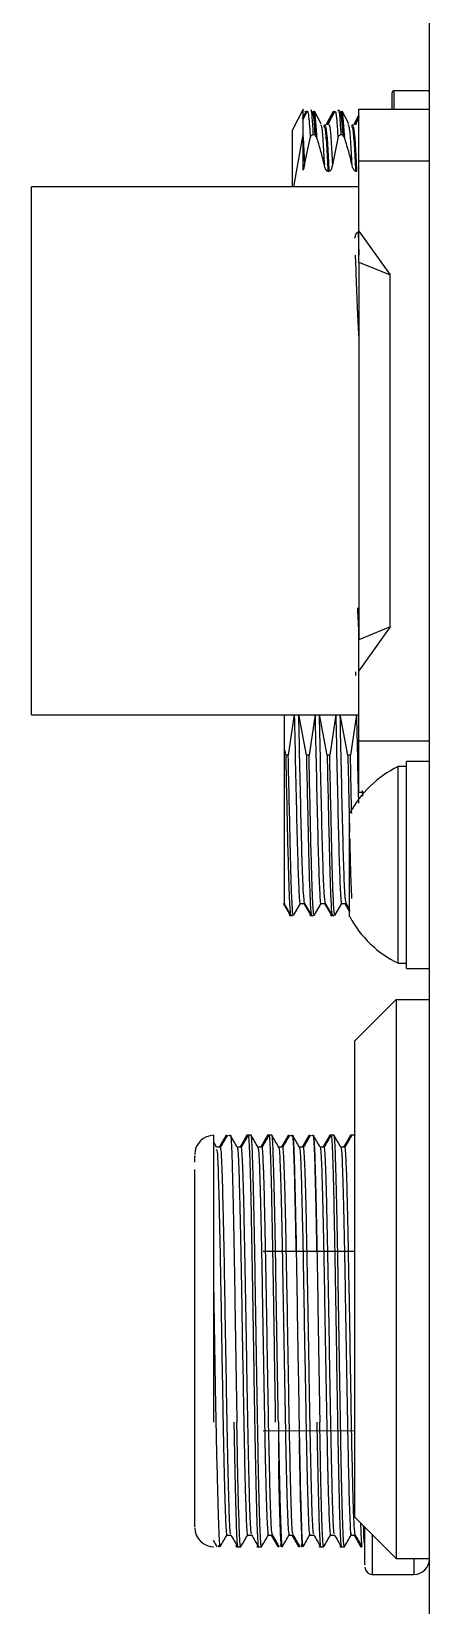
# Model space of a CAD drawing. Header units: millimetres. Extents: x 0 to 279, y 0 to 216.
# Drawn here: x 92.37 to 96.21, y 173.55 to 188.75 of the extents above; entities that cross this region are included whole.
import ezdxf

# ---------------------------------------------------------------- set-up
doc = ezdxf.new("R2010")
doc.units = ezdxf.units.MM

msp = doc.modelspace()

# ---------------------------------------------------------------- linework, layer by layer
at = {"color": 7, "linetype": 'Continuous', "lineweight": 25}
for p, q in [((96.21, 160.701), (96.21, 200.701)), ((96.19, 188.181), (95.87, 188.181)), ((94.99, 188.004), (94.89, 187.804)), ((95.02, 187.982), (94.983, 187.912)), ((95.025, 187.982), (94.985, 187.904)), ((94.99, 187.758), (94.99, 188.004)), ((95.029, 187.982), (94.99, 187.907)), ((95.012, 187.974), (95.016, 187.984)), ((95.095, 187.96), (95.084, 187.981)), ((95.098, 187.968), (95.09, 187.982)), ((95.105, 187.965), (95.096, 187.982)), ((95.164, 187.86), (95.1, 187.983)), ((95.28, 187.981), (95.217, 187.86)), ((95.287, 187.981), (95.224, 187.861)), ((95.293, 187.982), (95.23, 187.862)), ((95.297, 187.983), (95.234, 187.862)), ((95.326, 187.994), (95.325, 187.985)), ((95.362, 187.96), (95.351, 187.981)), ((95.365, 187.968), (95.358, 187.982)), ((95.373, 187.965), (95.363, 187.982)), ((95.431, 187.86), (95.367, 187.983)), ((95.53, 188.001), (96.21, 188.001)), ((95.53, 187.501), (95.53, 188.001)), ((95.159, 187.856), (95.162, 187.849)), ((95.189, 187.844), (95.192, 187.837)), ((95.205, 187.846), (95.192, 187.846)), ((95.202, 187.845), (95.201, 187.84)), ((95.231, 187.852), (95.234, 187.866)), ((95.429, 187.849), (95.427, 187.856)), ((95.472, 187.846), (95.459, 187.846)), ((95.47, 187.845), (95.468, 187.84)), ((95.53, 187.948), (95.485, 187.86)), ((95.53, 187.935), (95.492, 187.861)), ((95.502, 187.853), (95.495, 187.851)), ((95.53, 187.925), (95.497, 187.862)), ((95.502, 187.866), (95.498, 187.852)), ((95.53, 187.918), (95.501, 187.862)), ((94.89, 187.251), (94.89, 187.804)), ((94.902, 187.251), (94.99, 187.758)), ((94.99, 187.413), (94.99, 187.758)), ((94.99, 187.733), (95.006, 187.464)), ((95.006, 187.464), (95.06, 187.723)), ((95.327, 187.723), (95.274, 187.464)), ((95.23, 187.403), (95.243, 187.403)), ((95.498, 187.403), (95.511, 187.403)), ((96.21, 187.501), (95.53, 187.501)), ((95.53, 186.825), (95.53, 187.501)), ((95.53, 187.251), (92.37, 187.251)), ((92.37, 182.151), (92.37, 187.251)), ((95.522, 186.816), (95.53, 186.592)), ((95.53, 186.825), (95.83, 186.401)), ((95.53, 186.525), (95.53, 186.825)), ((95.53, 186.525), (95.83, 186.401)), ((95.53, 186.525), (95.53, 182.877)), ((95.83, 183.001), (95.83, 186.401)), ((95.83, 183.001), (95.53, 182.577)), ((95.83, 183.001), (95.53, 182.877)), ((95.53, 182.577), (95.53, 182.877)), ((95.496, 182.565), (95.497, 182.532)), ((95.53, 181.901), (95.53, 182.577)), ((92.37, 182.151), (95.53, 182.151)), ((94.81, 181.812), (94.81, 182.151)), ((94.906, 182.154), (94.848, 181.762)), ((95.023, 181.762), (94.949, 182.154)), ((95.106, 182.154), (95.048, 181.762)), ((95.223, 181.762), (95.149, 182.154)), ((95.306, 182.154), (95.248, 181.762)), ((95.423, 181.762), (95.349, 182.154)), ((95.506, 182.154), (95.448, 181.762)), ((95.53, 181.901), (96.21, 181.901)), ((95.53, 181.401), (95.53, 181.901)), ((94.81, 181.812), (94.823, 181.762)), ((94.848, 181.762), (94.823, 181.762)), ((95.048, 181.762), (95.023, 181.762)), ((95.248, 181.762), (95.223, 181.762)), ((95.448, 181.762), (95.423, 181.762)), ((95.99, 181.651), (95.908, 181.651)), ((95.908, 180.009), (95.908, 181.651)), ((96.21, 181.701), (95.99, 181.701)), ((95.99, 179.701), (95.99, 181.701)), ((95.58, 181.401), (95.53, 181.401)), ((95.566, 181.364), (95.565, 181.421)), ((95.44, 180.337), (95.44, 181.201)), ((94.798, 180.331), (94.859, 180.224)), ((94.805, 180.329), (94.872, 180.213)), ((94.856, 180.221), (94.86, 180.214)), ((94.86, 180.213), (94.865, 180.213)), ((94.865, 180.213), (94.89, 180.213)), ((94.898, 180.212), (94.965, 180.328)), ((94.963, 180.327), (95.006, 180.327)), ((94.999, 180.327), (95.058, 180.224)), ((95.005, 180.328), (95.072, 180.212)), ((95.055, 180.221), (95.06, 180.213)), ((95.06, 180.213), (95.065, 180.213)), ((95.065, 180.213), (95.09, 180.213)), ((95.066, 180.217), (95.069, 180.212)), ((95.098, 180.212), (95.165, 180.328)), ((95.163, 180.327), (95.206, 180.327)), ((95.199, 180.327), (95.258, 180.224)), ((95.205, 180.328), (95.272, 180.212)), ((95.255, 180.221), (95.26, 180.213)), ((95.26, 180.213), (95.265, 180.213)), ((95.265, 180.213), (95.29, 180.213)), ((95.266, 180.217), (95.269, 180.212)), ((95.298, 180.212), (95.365, 180.328)), ((95.363, 180.327), (95.406, 180.327)), ((95.394, 180.327), (95.44, 180.247)), ((95.399, 180.327), (95.44, 180.255)), ((95.403, 180.327), (95.44, 180.262)), ((95.405, 180.328), (95.44, 180.267)), ((95.44, 180.201), (95.44, 180.337)), ((95.908, 179.751), (95.908, 180.009)), ((95.908, 179.751), (95.99, 179.751)), ((95.99, 179.701), (96.21, 179.701)), ((95.89, 179.401), (95.49, 179.001)), ((95.89, 179.401), (95.89, 174.001)), ((95.89, 179.401), (96.21, 179.401)), ((95.49, 174.401), (95.49, 179.001)), ((94.131, 176.591), (94.131, 178.09)), ((94.276, 178.084), (94.277, 178.089)), ((94.281, 178.082), (94.277, 178.089)), ((94.289, 178.086), (94.286, 178.09)), ((94.453, 178.09), (94.448, 178.09)), ((94.457, 178.09), (94.453, 178.09)), ((94.46, 178.09), (94.457, 178.09)), ((94.489, 178.09), (94.46, 178.09)), ((94.486, 178.09), (94.486, 178.09)), ((94.653, 178.09), (94.648, 178.09)), ((94.657, 178.09), (94.653, 178.09)), ((94.66, 178.09), (94.657, 178.09)), ((94.689, 178.09), (94.66, 178.09)), ((94.677, 178.09), (94.677, 178.09)), ((94.876, 178.084), (94.877, 178.09)), ((94.881, 178.082), (94.877, 178.09)), ((94.889, 178.086), (94.886, 178.089)), ((95.076, 178.084), (95.077, 178.089)), ((95.081, 178.082), (95.077, 178.089)), ((95.089, 178.086), (95.086, 178.09)), ((95.253, 178.09), (95.248, 178.09)), ((95.257, 178.09), (95.253, 178.09)), ((95.26, 178.09), (95.257, 178.09)), ((95.289, 178.09), (95.26, 178.09)), ((95.277, 178.09), (95.277, 178.09)), ((95.286, 178.09), (95.286, 178.09)), ((95.453, 178.09), (95.448, 178.09)), ((95.457, 178.09), (95.453, 178.09)), ((95.46, 178.09), (95.457, 178.09)), ((95.459, 178.082), (95.46, 178.087)), ((95.489, 178.09), (95.46, 178.09)), ((95.477, 178.09), (95.477, 178.09)), ((95.49, 178.088), (95.489, 178.09)), ((94.156, 177.973), (94.132, 178.016)), ((94.194, 177.975), (94.155, 177.975)), ((94.394, 177.975), (94.355, 177.975)), ((94.594, 177.975), (94.555, 177.975)), ((94.794, 177.975), (94.755, 177.975)), ((94.994, 177.975), (94.955, 177.975)), ((95.194, 177.975), (95.155, 177.975)), ((95.394, 177.975), (95.355, 177.975)), ((95.49, 176.967), (94.607, 176.967)), ((94.131, 175.317), (94.131, 176.591)), ((93.946, 175.239), (93.946, 175.32)), ((94.607, 175.235), (95.49, 175.236)), ((95.89, 174.001), (95.49, 174.401)), ((94.255, 174.227), (94.294, 174.227)), ((94.34, 174.126), (94.348, 174.113)), ((94.455, 174.227), (94.494, 174.227)), ((94.655, 174.227), (94.694, 174.227)), ((94.773, 174.136), (94.776, 174.118)), ((94.855, 174.227), (94.894, 174.227)), ((94.973, 174.136), (94.976, 174.118)), ((95.055, 174.227), (95.094, 174.227)), ((95.255, 174.227), (95.294, 174.227)), ((95.455, 174.227), (95.494, 174.227)), ((95.547, 174.124), (95.553, 174.113)), ((94.177, 174.113), (94.181, 174.12)), ((94.184, 174.121), (94.185, 174.122)), ((94.186, 174.113), (94.189, 174.116)), ((94.347, 174.118), (94.348, 174.113)), ((94.348, 174.113), (94.353, 174.113)), ((94.349, 174.119), (94.353, 174.112)), ((94.353, 174.113), (94.357, 174.113)), ((94.355, 174.116), (94.357, 174.113)), ((94.357, 174.113), (94.36, 174.113)), ((94.36, 174.113), (94.389, 174.113)), ((94.377, 174.113), (94.377, 174.113)), ((94.545, 174.117), (94.548, 174.113)), ((94.547, 174.118), (94.548, 174.113)), ((94.548, 174.113), (94.553, 174.113)), ((94.549, 174.119), (94.553, 174.112)), ((94.553, 174.113), (94.557, 174.113)), ((94.555, 174.116), (94.557, 174.112)), ((94.557, 174.113), (94.56, 174.113)), ((94.56, 174.113), (94.589, 174.113)), ((94.582, 174.113), (94.582, 174.113)), ((94.777, 174.113), (94.781, 174.12)), ((94.777, 174.113), (94.778, 174.118)), ((94.786, 174.113), (94.789, 174.116)), ((94.977, 174.113), (94.981, 174.12)), ((94.977, 174.112), (94.978, 174.118)), ((94.986, 174.113), (94.989, 174.116)), ((95.145, 174.117), (95.148, 174.113)), ((95.147, 174.118), (95.148, 174.113)), ((95.148, 174.113), (95.153, 174.113)), ((95.149, 174.119), (95.153, 174.113)), ((95.153, 174.113), (95.157, 174.113)), ((95.155, 174.116), (95.157, 174.113)), ((95.157, 174.113), (95.16, 174.113)), ((95.16, 174.113), (95.189, 174.113)), ((95.177, 174.112), (95.177, 174.113)), ((95.182, 174.113), (95.182, 174.113)), ((95.345, 174.117), (95.348, 174.113)), ((95.348, 174.113), (95.353, 174.113)), ((95.349, 174.119), (95.353, 174.113)), ((95.353, 174.113), (95.357, 174.113)), ((95.355, 174.116), (95.357, 174.113)), ((95.357, 174.113), (95.36, 174.113)), ((95.36, 174.113), (95.389, 174.113)), ((95.382, 174.112), (95.382, 174.113)), ((95.386, 174.113), (95.386, 174.113)), ((95.548, 174.113), (95.553, 174.113)), ((95.552, 174.122), (95.557, 174.113)), ((95.555, 174.117), (95.556, 174.121)), ((95.89, 174.001), (96.21, 174.001)), ((95.658, 173.846), (96.06, 173.846))]:
    msp.add_line(p, q, dxfattribs=at)
at = {"color": 8, "linetype": 'Continuous', "lineweight": 25}
for p, q in [((95.87, 188.001), (95.87, 188.181)), ((95.28, 187.973), (95.283, 187.983)), ((95.658, 174.234), (95.658, 173.846)), ((96.06, 174.001), (96.06, 173.846))]:
    msp.add_line(p, q, dxfattribs=at)
at = {"color": 7, "linetype": 'Continuous', "lineweight": 25}
for centre, radius, start, end in [((95.87, 188.161), 0.02, 90, 180), ((96.19, 188.161), 0.02, 0, 90), ((96.372, 180.701), 1.057, 116.0373, 151.7773), ((96.372, 180.701), 1.057, 208.2227, 243.9627), ((94.131, 177.904), 0.185, 90, 180), ((94.131, 174.298), 0.185, 180, 270), ((96.06, 173.996), 0.15, 270, 0), ((95.658, 173.917), 0.0702, 180, 270)]:
    msp.add_arc(centre, radius, start, end, dxfattribs=at)
for points, knots in [([(95.85, 188.006), (95.85, 188.051), (95.85, 188.142), (95.85, 188.153), (95.85, 188.159)], [0, 0, 0, 0, 0.487631, 1, 1, 1, 1]), ([(95.091, 187.758), (95.087, 187.814), (95.08, 187.926), (95.072, 187.998), (95.068, 187.995), (95.067, 187.994)], [0, 0, 0, 0, 0.447022, 0.89405, 1, 1, 1, 1]), ([(95.105, 187.771), (95.105, 187.788), (95.1, 187.873), (95.093, 187.95), (95.086, 187.966), (95.084, 187.973)], [0, 0, 0, 0, 0.12561, 0.631171, 1, 1, 1, 1]), ([(95.114, 187.736), (95.114, 187.741), (95.11, 187.821), (95.103, 187.909), (95.095, 187.984), (95.091, 187.978), (95.09, 187.978)], [0, 0, 0, 0, 0.030092, 0.490858, 0.950898, 1, 1, 1, 1]), ([(95.12, 187.735), (95.118, 187.77), (95.112, 187.872), (95.104, 187.958), (95.098, 187.968), (95.096, 187.972)], [0, 0, 0, 0, 0.249024, 0.717324, 1, 1, 1, 1]), ([(95.125, 187.722), (95.121, 187.781), (95.114, 187.899), (95.105, 187.978), (95.101, 187.975), (95.1, 187.974)], [0, 0, 0, 0, 0.443831, 0.886868, 1, 1, 1, 1]), ([(95.358, 187.758), (95.355, 187.814), (95.348, 187.926), (95.34, 187.998), (95.335, 187.995), (95.335, 187.994)], [0, 0, 0, 0, 0.447026, 0.89407, 1, 1, 1, 1]), ([(95.373, 187.771), (95.372, 187.788), (95.367, 187.873), (95.36, 187.95), (95.354, 187.966), (95.351, 187.973)], [0, 0, 0, 0, 0.1256287, 0.631214, 1, 1, 1, 1]), ([(95.382, 187.736), (95.382, 187.741), (95.378, 187.821), (95.37, 187.909), (95.362, 187.984), (95.358, 187.978), (95.358, 187.978)], [0, 0, 0, 0, 0.030101, 0.490884, 0.95095, 1, 1, 1, 1]), ([(95.387, 187.735), (95.385, 187.77), (95.379, 187.872), (95.372, 187.958), (95.366, 187.968), (95.363, 187.972)], [0, 0, 0, 0, 0.2490441, 0.717357, 1, 1, 1, 1]), ([(95.392, 187.722), (95.388, 187.781), (95.381, 187.899), (95.373, 187.978), (95.368, 187.975), (95.367, 187.974)], [0, 0, 0, 0, 0.443844, 0.886894, 1, 1, 1, 1]), ([(95.218, 187.861), (95.215, 187.856), (95.209, 187.848), (95.198, 187.846), (95.193, 187.846)], [0, 0, 0, 0, 0.573862, 1, 1, 1, 1]), ([(95.243, 187.403), (95.239, 187.492), (95.23, 187.671), (95.217, 187.822), (95.208, 187.832), (95.205, 187.837)], [0, 0, 0, 0, 0.354273, 0.708546, 1, 1, 1, 1]), ([(95.237, 187.856), (95.241, 187.853), (95.248, 187.847), (95.261, 187.711), (95.269, 187.546), (95.274, 187.464)], [0, 0, 0, 0, 0.275081, 0.637508, 1, 1, 1, 1]), ([(95.485, 187.861), (95.482, 187.856), (95.476, 187.848), (95.465, 187.846), (95.46, 187.846)], [0, 0, 0, 0, 0.5734866, 1, 1, 1, 1]), ([(95.511, 187.403), (95.506, 187.492), (95.497, 187.671), (95.484, 187.822), (95.476, 187.832), (95.472, 187.837)], [0, 0, 0, 0, 0.354273, 0.708546, 1, 1, 1, 1]), ([(95.06, 187.723), (95.061, 187.728), (95.064, 187.738), (95.071, 187.749), (95.079, 187.755), (95.086, 187.758), (95.089, 187.758), (95.091, 187.758)], [0, 0, 0, 0, 0.320671, 0.593516, 0.808421, 0.904747, 1, 1, 1, 1]), ([(95.091, 187.758), (95.093, 187.758), (95.096, 187.758), (95.102, 187.756), (95.11, 187.75), (95.119, 187.739), (95.123, 187.728), (95.125, 187.723)], [0, 0, 0, 0, 0.084018, 0.169758, 0.359592, 0.65636, 1, 1, 1, 1]), ([(95.196, 187.464), (95.185, 187.507), (95.165, 187.591), (95.139, 187.676), (95.126, 187.719), (95.125, 187.722), (95.125, 187.723), (95.125, 187.723)], [0, 0, 0, 0, 0.498682, 0.966072, 0.990476, 0.999014, 1, 1, 1, 1]), ([(95.327, 187.723), (95.328, 187.728), (95.331, 187.737), (95.339, 187.749), (95.347, 187.755), (95.353, 187.758), (95.357, 187.758), (95.358, 187.758)], [0, 0, 0, 0, 0.323477, 0.598235, 0.811064, 0.906137, 1, 1, 1, 1]), ([(95.358, 187.758), (95.36, 187.758), (95.363, 187.758), (95.369, 187.756), (95.378, 187.75), (95.387, 187.739), (95.39, 187.728), (95.392, 187.723)], [0, 0, 0, 0, 0.083654, 0.169235, 0.359583, 0.656344, 1, 1, 1, 1]), ([(95.463, 187.464), (95.453, 187.507), (95.433, 187.591), (95.406, 187.676), (95.393, 187.719), (95.392, 187.722), (95.392, 187.723), (95.392, 187.723)], [0, 0, 0, 0, 0.4986877, 0.9661112, 0.990504, 0.9990225, 1, 1, 1, 1]), ([(94.99, 187.413), (94.994, 187.42), (95.002, 187.436), (95.005, 187.454), (95.006, 187.464)], [0, 0, 0, 0, 0.428465, 1, 1, 1, 1]), ([(95.23, 187.403), (95.229, 187.403), (95.227, 187.403), (95.223, 187.405), (95.215, 187.411), (95.204, 187.431), (95.199, 187.45), (95.196, 187.464)], [0, 0, 0, 0, 0.037508, 0.077096, 0.169639, 0.437594, 1, 1, 1, 1]), ([(95.274, 187.464), (95.271, 187.451), (95.268, 187.432), (95.258, 187.411), (95.25, 187.405), (95.246, 187.403), (95.244, 187.403), (95.243, 187.403)], [0, 0, 0, 0, 0.554254, 0.828189, 0.921598, 0.961652, 1, 1, 1, 1]), ([(95.498, 187.403), (95.497, 187.403), (95.495, 187.403), (95.491, 187.405), (95.483, 187.411), (95.472, 187.431), (95.466, 187.45), (95.463, 187.464)], [0, 0, 0, 0, 0.037508, 0.077097, 0.16964, 0.437594, 1, 1, 1, 1]), ([(95.491, 186.755), (95.494, 186.768), (95.497, 186.787), (95.507, 186.807), (95.515, 186.814), (95.519, 186.816), (95.521, 186.816), (95.522, 186.816)], [0, 0, 0, 0, 0.554254, 0.828188, 0.921597, 0.961652, 1, 1, 1, 1]), ([(95.53, 185.811), (95.526, 185.893), (95.517, 186.06), (95.506, 186.343), (95.5, 186.527), (95.497, 186.592)], [0, 0, 0, 0, 0.38526, 0.783654, 1, 1, 1, 1]), ([(95.53, 182.871), (95.53, 182.892), (95.526, 183.047), (95.521, 183.121), (95.518, 183.185)], [0, 0, 0, 0, 0.139854, 1, 1, 1, 1]), ([(94.906, 182.154), (94.91, 181.979), (94.917, 181.628), (94.929, 181.114), (94.94, 180.684), (94.951, 180.416), (94.959, 180.3), (94.963, 180.331), (94.963, 180.332)], [0, 0, 0, 0, 0.197576, 0.395153, 0.592729, 0.790306, 0.987882, 1, 1, 1, 1]), ([(95.005, 180.331), (95.002, 180.353), (94.994, 180.397), (94.983, 180.69), (94.972, 181.112), (94.96, 181.629), (94.953, 181.979), (94.949, 182.154)], [0, 0, 0, 0, 0.194041, 0.39553, 0.59702, 0.79851, 1, 1, 1, 1]), ([(95.106, 182.154), (95.11, 181.979), (95.117, 181.628), (95.129, 181.114), (95.14, 180.684), (95.151, 180.416), (95.159, 180.3), (95.163, 180.331), (95.163, 180.332)], [0, 0, 0, 0, 0.197576, 0.395153, 0.592729, 0.790306, 0.987882, 1, 1, 1, 1]), ([(95.205, 180.331), (95.202, 180.353), (95.194, 180.397), (95.183, 180.69), (95.172, 181.112), (95.16, 181.629), (95.153, 181.979), (95.149, 182.154)], [0, 0, 0, 0, 0.194033, 0.395525, 0.597016, 0.798508, 1, 1, 1, 1]), ([(95.306, 182.154), (95.31, 181.979), (95.317, 181.628), (95.329, 181.114), (95.34, 180.684), (95.351, 180.416), (95.359, 180.3), (95.363, 180.331), (95.363, 180.332)], [0, 0, 0, 0, 0.1975764, 0.3951529, 0.5927293, 0.7903057, 0.9878822, 1, 1, 1, 1]), ([(95.405, 180.332), (95.402, 180.353), (95.394, 180.397), (95.383, 180.69), (95.372, 181.112), (95.36, 181.629), (95.353, 181.979), (95.349, 182.154)], [0, 0, 0, 0, 0.193468, 0.395101, 0.596734, 0.798367, 1, 1, 1, 1]), ([(95.506, 182.154), (95.51, 181.977), (95.516, 181.684), (95.522, 181.409), (95.525, 181.299)], [0, 0, 0, 0, 0.602997, 1, 1, 1, 1]), ([(94.81, 180.327), (94.81, 180.325), (94.81, 180.315), (94.81, 180.37), (94.81, 180.485), (94.81, 180.668), (94.81, 180.905), (94.81, 181.183), (94.81, 181.49), (94.81, 181.705), (94.81, 181.812)], [0, 0, 0, 0, 0.0395857, 0.1767335, 0.3136702, 0.4507761, 0.5879838, 0.7256267, 0.8626479, 1, 1, 1, 1]), ([(94.823, 181.762), (94.826, 181.608), (94.833, 181.3), (94.842, 180.882), (94.851, 180.538), (94.86, 180.311), (94.868, 180.205), (94.872, 180.223), (94.872, 180.227)], [0, 0, 0, 0, 0.188539, 0.377079, 0.565618, 0.754158, 0.942697, 1, 1, 1, 1]), ([(94.897, 180.227), (94.897, 180.223), (94.893, 180.205), (94.885, 180.311), (94.876, 180.538), (94.867, 180.882), (94.858, 181.3), (94.851, 181.608), (94.848, 181.762)], [0, 0, 0, 0, 0.057303, 0.245842, 0.434382, 0.622921, 0.811461, 1, 1, 1, 1]), ([(95.023, 181.762), (95.026, 181.608), (95.033, 181.3), (95.042, 180.882), (95.051, 180.538), (95.06, 180.311), (95.068, 180.205), (95.072, 180.223), (95.072, 180.227)], [0, 0, 0, 0, 0.188539, 0.377079, 0.565618, 0.754158, 0.942697, 1, 1, 1, 1]), ([(95.097, 180.227), (95.097, 180.223), (95.093, 180.205), (95.085, 180.311), (95.076, 180.538), (95.067, 180.882), (95.058, 181.3), (95.051, 181.608), (95.048, 181.762)], [0, 0, 0, 0, 0.0573027, 0.2458421, 0.4343816, 0.6229211, 0.8114605, 1, 1, 1, 1]), ([(95.223, 181.762), (95.226, 181.608), (95.233, 181.3), (95.242, 180.882), (95.251, 180.538), (95.26, 180.311), (95.268, 180.205), (95.272, 180.223), (95.272, 180.227)], [0, 0, 0, 0, 0.188539, 0.377079, 0.565618, 0.754158, 0.942697, 1, 1, 1, 1]), ([(95.297, 180.227), (95.297, 180.223), (95.293, 180.205), (95.285, 180.311), (95.276, 180.538), (95.267, 180.882), (95.258, 181.3), (95.251, 181.608), (95.248, 181.762)], [0, 0, 0, 0, 0.057303, 0.245842, 0.434382, 0.622921, 0.811461, 1, 1, 1, 1]), ([(95.423, 181.762), (95.426, 181.606), (95.432, 181.341), (95.437, 181.112), (95.439, 181.017)], [0, 0, 0, 0, 0.587138, 1, 1, 1, 1]), ([(95.46, 181.198), (95.459, 181.234), (95.455, 181.406), (95.451, 181.605), (95.448, 181.762)], [0, 0, 0, 0, 0.208935, 1, 1, 1, 1]), ([(95.44, 180.959), (95.441, 180.937), (95.444, 180.777), (95.45, 180.559), (95.456, 180.433), (95.458, 180.377)], [0, 0, 0, 0, 0.080322, 0.596684, 1, 1, 1, 1]), ([(94.248, 178.089), (94.237, 178.07), (94.215, 178.032), (94.193, 177.994), (94.182, 177.975)], [0, 0, 0, 0, 0.507801, 1, 1, 1, 1]), ([(94.253, 178.09), (94.242, 178.07), (94.22, 178.032), (94.198, 177.994), (94.187, 177.975)], [0, 0, 0, 0, 0.50683, 1, 1, 1, 1]), ([(94.257, 178.09), (94.246, 178.07), (94.224, 178.032), (94.201, 177.993), (94.19, 177.974)], [0, 0, 0, 0, 0.500004, 1, 1, 1, 1]), ([(94.26, 178.09), (94.249, 178.07), (94.226, 178.032), (94.204, 177.993), (94.193, 177.974)], [0, 0, 0, 0, 0.5000042, 1, 1, 1, 1]), ([(94.288, 178.082), (94.288, 178.085), (94.291, 178.101), (94.296, 178.055), (94.302, 177.942), (94.308, 177.751), (94.314, 177.499), (94.321, 177.192), (94.327, 176.844), (94.333, 176.467), (94.339, 176.077), (94.346, 175.685), (94.35, 175.44), (94.352, 175.317)], [0, 0, 0, 0, 0.020976, 0.118899, 0.216786, 0.314694, 0.412605, 0.51049, 0.608412, 0.706299, 0.804206, 0.902117, 1, 1, 1, 1]), ([(94.356, 177.974), (94.345, 177.993), (94.323, 178.032), (94.3, 178.07), (94.289, 178.09)], [0, 0, 0, 0, 0.499995, 1, 1, 1, 1]), ([(94.448, 178.09), (94.437, 178.07), (94.415, 178.032), (94.393, 177.994), (94.382, 177.975)], [0, 0, 0, 0, 0.506276, 1, 1, 1, 1]), ([(94.453, 178.089), (94.442, 178.07), (94.42, 178.032), (94.398, 177.994), (94.387, 177.975)], [0, 0, 0, 0, 0.507862, 1, 1, 1, 1]), ([(94.457, 178.09), (94.446, 178.07), (94.424, 178.032), (94.402, 177.994), (94.391, 177.975)], [0, 0, 0, 0, 0.506828, 1, 1, 1, 1]), ([(94.46, 178.09), (94.449, 178.07), (94.427, 178.032), (94.404, 177.993), (94.393, 177.974)], [0, 0, 0, 0, 0.500005, 1, 1, 1, 1]), ([(94.447, 178.085), (94.448, 178.087), (94.448, 178.093), (94.449, 178.086), (94.45, 178.082)], [0, 0, 0, 0, 0.4028657, 1, 1, 1, 1]), ([(94.46, 178.087), (94.461, 178.088), (94.463, 178.101), (94.467, 178.054), (94.473, 177.942), (94.48, 177.751), (94.486, 177.499), (94.492, 177.192), (94.498, 176.844), (94.505, 176.467), (94.511, 176.077), (94.517, 175.685), (94.521, 175.44), (94.523, 175.317)], [0, 0, 0, 0, 0.006283, 0.105655, 0.205027, 0.304398, 0.40377, 0.503142, 0.602513, 0.701885, 0.801257, 0.900628, 1, 1, 1, 1]), ([(94.552, 175.317), (94.55, 175.44), (94.546, 175.685), (94.539, 176.077), (94.533, 176.467), (94.527, 176.844), (94.521, 177.192), (94.514, 177.499), (94.508, 177.751), (94.502, 177.942), (94.496, 178.054), (94.491, 178.101), (94.489, 178.088), (94.489, 178.087)], [0, 0, 0, 0, 0.099372, 0.198743, 0.298115, 0.397487, 0.496858, 0.59623, 0.695602, 0.794973, 0.894345, 0.993717, 1, 1, 1, 1]), ([(94.556, 177.974), (94.545, 177.993), (94.523, 178.032), (94.501, 178.07), (94.489, 178.09)], [0, 0, 0, 0, 0.4999954, 1, 1, 1, 1]), ([(94.648, 178.09), (94.637, 178.07), (94.615, 178.032), (94.593, 177.994), (94.582, 177.975)], [0, 0, 0, 0, 0.506439, 1, 1, 1, 1]), ([(94.653, 178.09), (94.642, 178.07), (94.62, 178.032), (94.598, 177.994), (94.587, 177.975)], [0, 0, 0, 0, 0.5066285, 1, 1, 1, 1]), ([(94.657, 178.089), (94.646, 178.07), (94.624, 178.032), (94.602, 177.994), (94.591, 177.975)], [0, 0, 0, 0, 0.5078648, 1, 1, 1, 1]), ([(94.66, 178.09), (94.649, 178.07), (94.627, 178.032), (94.604, 177.993), (94.593, 177.974)], [0, 0, 0, 0, 0.500005, 1, 1, 1, 1]), ([(94.647, 178.084), (94.648, 178.087), (94.648, 178.093), (94.649, 178.086), (94.649, 178.082)], [0, 0, 0, 0, 0.4225569, 1, 1, 1, 1]), ([(94.66, 178.087), (94.661, 178.088), (94.663, 178.101), (94.667, 178.054), (94.673, 177.942), (94.68, 177.751), (94.686, 177.499), (94.692, 177.192), (94.698, 176.844), (94.705, 176.467), (94.711, 176.077), (94.717, 175.685), (94.721, 175.44), (94.723, 175.317)], [0, 0, 0, 0, 0.006283, 0.105655, 0.205027, 0.304398, 0.40377, 0.503142, 0.602513, 0.701885, 0.801257, 0.900628, 1, 1, 1, 1]), ([(94.752, 175.317), (94.75, 175.44), (94.746, 175.685), (94.739, 176.077), (94.733, 176.467), (94.727, 176.844), (94.721, 177.192), (94.714, 177.499), (94.708, 177.751), (94.702, 177.942), (94.696, 178.054), (94.691, 178.101), (94.689, 178.088), (94.689, 178.087)], [0, 0, 0, 0, 0.099372, 0.198743, 0.298115, 0.397487, 0.496858, 0.59623, 0.695602, 0.794973, 0.894345, 0.993717, 1, 1, 1, 1]), ([(94.756, 177.974), (94.745, 177.993), (94.723, 178.032), (94.701, 178.07), (94.689, 178.09)], [0, 0, 0, 0, 0.499996, 1, 1, 1, 1]), ([(94.848, 178.089), (94.837, 178.07), (94.815, 178.032), (94.793, 177.994), (94.782, 177.975)], [0, 0, 0, 0, 0.507798, 1, 1, 1, 1]), ([(94.853, 178.09), (94.842, 178.07), (94.82, 178.032), (94.798, 177.994), (94.787, 177.975)], [0, 0, 0, 0, 0.506187, 1, 1, 1, 1]), ([(94.857, 178.09), (94.846, 178.07), (94.824, 178.032), (94.802, 177.994), (94.791, 177.975)], [0, 0, 0, 0, 0.506628, 1, 1, 1, 1]), ([(94.86, 178.089), (94.849, 178.07), (94.826, 178.031), (94.804, 177.993), (94.793, 177.973)], [0, 0, 0, 0, 0.5000044, 1, 1, 1, 1]), ([(94.887, 178.08), (94.888, 178.08), (94.891, 178.083), (94.896, 178.009), (94.902, 177.859), (94.908, 177.639), (94.914, 177.357), (94.919, 177.127), (94.921, 176.986), (94.922, 176.967)], [0, 0, 0, 0, 0.070555, 0.250636, 0.430683, 0.610793, 0.790833, 0.970925, 1, 1, 1, 1]), ([(94.888, 178.082), (94.888, 178.085), (94.891, 178.101), (94.896, 178.055), (94.902, 177.941), (94.908, 177.751), (94.914, 177.499), (94.921, 177.192), (94.927, 176.844), (94.933, 176.467), (94.939, 176.077), (94.946, 175.685), (94.95, 175.44), (94.952, 175.317)], [0, 0, 0, 0, 0.0204509, 0.1184091, 0.2163487, 0.314323, 0.4122591, 0.5102232, 0.6081834, 0.706123, 0.8040983, 0.9020361, 1, 1, 1, 1]), ([(94.956, 177.973), (94.945, 177.993), (94.923, 178.031), (94.9, 178.07), (94.889, 178.089)], [0, 0, 0, 0, 0.499996, 1, 1, 1, 1]), ([(95.048, 178.089), (95.037, 178.07), (95.015, 178.032), (94.993, 177.994), (94.982, 177.975)], [0, 0, 0, 0, 0.507454, 1, 1, 1, 1]), ([(95.053, 178.089), (95.042, 178.07), (95.02, 178.032), (94.998, 177.994), (94.987, 177.975)], [0, 0, 0, 0, 0.507628, 1, 1, 1, 1]), ([(95.057, 178.09), (95.046, 178.07), (95.024, 178.032), (95.002, 177.994), (94.991, 177.975)], [0, 0, 0, 0, 0.506245, 1, 1, 1, 1]), ([(95.06, 178.09), (95.049, 178.07), (95.027, 178.032), (95.004, 177.993), (94.993, 177.974)], [0, 0, 0, 0, 0.500004, 1, 1, 1, 1]), ([(95.087, 178.08), (95.088, 178.08), (95.091, 178.083), (95.096, 178.009), (95.102, 177.86), (95.108, 177.638), (95.114, 177.357), (95.119, 177.127), (95.121, 176.986), (95.122, 176.967)], [0, 0, 0, 0, 0.071683, 0.251568, 0.431391, 0.611245, 0.791113, 0.970924, 1, 1, 1, 1]), ([(95.088, 178.083), (95.088, 178.085), (95.091, 178.101), (95.096, 178.055), (95.102, 177.942), (95.108, 177.75), (95.114, 177.499), (95.121, 177.192), (95.127, 176.844), (95.133, 176.467), (95.139, 176.077), (95.146, 175.685), (95.15, 175.44), (95.152, 175.317)], [0, 0, 0, 0, 0.019284, 0.117376, 0.215434, 0.313509, 0.411592, 0.509644, 0.607735, 0.705793, 0.803866, 0.901949, 1, 1, 1, 1]), ([(95.156, 177.973), (95.145, 177.993), (95.123, 178.031), (95.101, 178.07), (95.089, 178.089)], [0, 0, 0, 0, 0.499995, 1, 1, 1, 1]), ([(95.248, 178.09), (95.237, 178.07), (95.215, 178.032), (95.193, 177.994), (95.182, 177.975)], [0, 0, 0, 0, 0.507076, 1, 1, 1, 1]), ([(95.253, 178.089), (95.242, 178.07), (95.22, 178.032), (95.198, 177.994), (95.187, 177.975)], [0, 0, 0, 0, 0.507553, 1, 1, 1, 1]), ([(95.257, 178.089), (95.246, 178.07), (95.224, 178.032), (95.202, 177.994), (95.191, 177.975)], [0, 0, 0, 0, 0.507642, 1, 1, 1, 1]), ([(95.26, 178.09), (95.249, 178.07), (95.226, 178.032), (95.204, 177.993), (95.193, 177.974)], [0, 0, 0, 0, 0.500005, 1, 1, 1, 1]), ([(95.247, 178.084), (95.248, 178.087), (95.248, 178.093), (95.249, 178.086), (95.25, 178.082)], [0, 0, 0, 0, 0.438785, 1, 1, 1, 1]), ([(95.26, 178.087), (95.261, 178.088), (95.263, 178.101), (95.267, 178.054), (95.273, 177.942), (95.28, 177.751), (95.286, 177.499), (95.292, 177.192), (95.298, 176.844), (95.305, 176.467), (95.311, 176.077), (95.317, 175.685), (95.321, 175.44), (95.323, 175.317)], [0, 0, 0, 0, 0.006283, 0.105655, 0.205027, 0.304398, 0.40377, 0.503142, 0.602513, 0.701885, 0.801257, 0.900628, 1, 1, 1, 1]), ([(95.352, 175.317), (95.35, 175.44), (95.346, 175.685), (95.339, 176.077), (95.333, 176.467), (95.327, 176.844), (95.321, 177.192), (95.314, 177.499), (95.308, 177.751), (95.302, 177.942), (95.296, 178.054), (95.291, 178.101), (95.289, 178.088), (95.289, 178.087)], [0, 0, 0, 0, 0.099372, 0.198743, 0.298115, 0.397487, 0.496858, 0.59623, 0.695602, 0.794973, 0.894345, 0.993717, 1, 1, 1, 1]), ([(95.356, 177.974), (95.345, 177.993), (95.323, 178.032), (95.3, 178.07), (95.289, 178.09)], [0, 0, 0, 0, 0.499995, 1, 1, 1, 1]), ([(95.448, 178.09), (95.437, 178.07), (95.415, 178.032), (95.393, 177.994), (95.382, 177.975)], [0, 0, 0, 0, 0.50696, 1, 1, 1, 1]), ([(95.453, 178.09), (95.442, 178.07), (95.42, 178.032), (95.398, 177.994), (95.387, 177.975)], [0, 0, 0, 0, 0.507222, 1, 1, 1, 1]), ([(95.457, 178.089), (95.446, 178.07), (95.424, 178.032), (95.402, 177.994), (95.391, 177.975)], [0, 0, 0, 0, 0.507564, 1, 1, 1, 1]), ([(95.46, 178.089), (95.449, 178.07), (95.426, 178.031), (95.404, 177.993), (95.393, 177.973)], [0, 0, 0, 0, 0.500005, 1, 1, 1, 1]), ([(95.447, 178.084), (95.448, 178.087), (95.448, 178.093), (95.449, 178.086), (95.45, 178.082)], [0, 0, 0, 0, 0.432219, 1, 1, 1, 1]), ([(95.49, 178.082), (95.49, 178.086), (95.49, 178.092), (95.489, 178.088), (95.489, 178.087)], [0, 0, 0, 0, 0.7300258, 1, 1, 1, 1]), ([(94.156, 177.952), (94.158, 177.946), (94.165, 177.931), (94.174, 177.66), (94.185, 177.209), (94.196, 176.624), (94.207, 175.975), (94.214, 175.567), (94.218, 175.362)], [0, 0, 0, 0, 0.123985, 0.299188, 0.474391, 0.649594, 0.824797, 1, 1, 1, 1]), ([(94.257, 175.362), (94.255, 175.509), (94.249, 175.803), (94.241, 176.273), (94.234, 176.73), (94.226, 177.149), (94.218, 177.505), (94.21, 177.772), (94.202, 177.944), (94.197, 177.964), (94.194, 177.973)], [0, 0, 0, 0, 0.125483, 0.250967, 0.37645, 0.501934, 0.627417, 0.752901, 0.878384, 1, 1, 1, 1]), ([(94.356, 177.972), (94.358, 177.964), (94.362, 177.947), (94.368, 177.834), (94.374, 177.656), (94.38, 177.418), (94.387, 177.129), (94.393, 176.801), (94.399, 176.446), (94.405, 176.078), (94.412, 175.709), (94.416, 175.478), (94.418, 175.362)], [0, 0, 0, 0, 0.093038, 0.193812, 0.294585, 0.395359, 0.496132, 0.596906, 0.697679, 0.798453, 0.899226, 1, 1, 1, 1]), ([(94.457, 175.362), (94.455, 175.478), (94.451, 175.709), (94.445, 176.078), (94.439, 176.446), (94.432, 176.801), (94.426, 177.129), (94.42, 177.418), (94.414, 177.656), (94.407, 177.836), (94.401, 177.941), (94.397, 177.986), (94.395, 177.974), (94.394, 177.973)], [0, 0, 0, 0, 0.099372, 0.198743, 0.298115, 0.397487, 0.496858, 0.59623, 0.695602, 0.794973, 0.894345, 0.993717, 1, 1, 1, 1]), ([(94.556, 177.971), (94.558, 177.963), (94.562, 177.947), (94.568, 177.833), (94.574, 177.656), (94.58, 177.418), (94.587, 177.129), (94.593, 176.801), (94.599, 176.446), (94.605, 176.078), (94.612, 175.709), (94.616, 175.478), (94.618, 175.362)], [0, 0, 0, 0, 0.091614, 0.192545, 0.293477, 0.394409, 0.495341, 0.596273, 0.697205, 0.798136, 0.899068, 1, 1, 1, 1]), ([(94.657, 175.362), (94.655, 175.478), (94.651, 175.709), (94.645, 176.078), (94.639, 176.446), (94.632, 176.801), (94.626, 177.129), (94.62, 177.418), (94.614, 177.656), (94.607, 177.836), (94.601, 177.941), (94.597, 177.986), (94.595, 177.974), (94.594, 177.973)], [0, 0, 0, 0, 0.099372, 0.198743, 0.298115, 0.397487, 0.496858, 0.59623, 0.695602, 0.794973, 0.894345, 0.993717, 1, 1, 1, 1]), ([(94.756, 177.971), (94.758, 177.964), (94.762, 177.947), (94.768, 177.833), (94.774, 177.656), (94.78, 177.418), (94.787, 177.129), (94.793, 176.801), (94.799, 176.446), (94.805, 176.078), (94.812, 175.709), (94.816, 175.478), (94.818, 175.362)], [0, 0, 0, 0, 0.092083, 0.192963, 0.293842, 0.394722, 0.495602, 0.596481, 0.697361, 0.798241, 0.89912, 1, 1, 1, 1]), ([(94.857, 175.362), (94.855, 175.478), (94.851, 175.709), (94.845, 176.078), (94.839, 176.446), (94.832, 176.801), (94.826, 177.129), (94.82, 177.418), (94.814, 177.656), (94.807, 177.836), (94.801, 177.941), (94.797, 177.986), (94.795, 177.974), (94.794, 177.973)], [0, 0, 0, 0, 0.099372, 0.198743, 0.298115, 0.397487, 0.496858, 0.59623, 0.695602, 0.794973, 0.894345, 0.993717, 1, 1, 1, 1]), ([(94.956, 177.972), (94.958, 177.964), (94.962, 177.947), (94.968, 177.834), (94.974, 177.656), (94.98, 177.418), (94.987, 177.129), (94.993, 176.801), (94.999, 176.446), (95.005, 176.078), (95.012, 175.709), (95.016, 175.478), (95.018, 175.362)], [0, 0, 0, 0, 0.092929, 0.193715, 0.294501, 0.395286, 0.496072, 0.596857, 0.697643, 0.798429, 0.899214, 1, 1, 1, 1]), ([(95.057, 175.362), (95.055, 175.478), (95.051, 175.709), (95.045, 176.078), (95.039, 176.446), (95.032, 176.801), (95.026, 177.129), (95.02, 177.418), (95.014, 177.656), (95.007, 177.836), (95.001, 177.941), (94.997, 177.986), (94.995, 177.974), (94.994, 177.973)], [0, 0, 0, 0, 0.099372, 0.198743, 0.298115, 0.397487, 0.496858, 0.59623, 0.695602, 0.794973, 0.894345, 0.993717, 1, 1, 1, 1]), ([(95.156, 177.971), (95.158, 177.964), (95.162, 177.947), (95.168, 177.833), (95.174, 177.656), (95.18, 177.418), (95.187, 177.129), (95.193, 176.801), (95.199, 176.446), (95.205, 176.078), (95.212, 175.709), (95.216, 175.478), (95.218, 175.362)], [0, 0, 0, 0, 0.092054, 0.192937, 0.29382, 0.394702, 0.495585, 0.596468, 0.697351, 0.798234, 0.899117, 1, 1, 1, 1]), ([(95.257, 175.362), (95.255, 175.478), (95.251, 175.709), (95.245, 176.078), (95.239, 176.446), (95.232, 176.801), (95.226, 177.129), (95.22, 177.418), (95.214, 177.656), (95.207, 177.836), (95.201, 177.941), (95.197, 177.986), (95.195, 177.974), (95.194, 177.973)], [0, 0, 0, 0, 0.099372, 0.198743, 0.298115, 0.397487, 0.496858, 0.59623, 0.695602, 0.794973, 0.894345, 0.993717, 1, 1, 1, 1]), ([(95.356, 177.972), (95.358, 177.964), (95.362, 177.947), (95.368, 177.834), (95.374, 177.656), (95.38, 177.418), (95.387, 177.129), (95.393, 176.801), (95.399, 176.446), (95.405, 176.078), (95.412, 175.709), (95.416, 175.478), (95.418, 175.362)], [0, 0, 0, 0, 0.093156, 0.193916, 0.294677, 0.395437, 0.496198, 0.596958, 0.697719, 0.798479, 0.89924, 1, 1, 1, 1]), ([(95.457, 175.362), (95.455, 175.478), (95.451, 175.709), (95.445, 176.078), (95.439, 176.446), (95.432, 176.801), (95.426, 177.129), (95.42, 177.418), (95.414, 177.656), (95.407, 177.836), (95.401, 177.941), (95.397, 177.986), (95.395, 177.974), (95.394, 177.973)], [0, 0, 0, 0, 0.099372, 0.198743, 0.298115, 0.397487, 0.496858, 0.59623, 0.695602, 0.794973, 0.894345, 0.993717, 1, 1, 1, 1]), ([(93.946, 177.828), (93.946, 177.842), (93.946, 177.903), (93.946, 177.893), (93.946, 177.885)], [0, 0, 0, 0, 0.225574, 1, 1, 1, 1]), ([(93.946, 175.39), (93.946, 175.608), (93.946, 175.944), (93.946, 176.418), (93.946, 176.775), (93.946, 177.103), (93.946, 177.475), (93.946, 177.647), (93.946, 177.758)], [0, 0, 0, 0, 0.2394568, 0.3683607, 0.5, 0.6316393, 0.7605432, 1, 1, 1, 1]), ([(93.946, 174.305), (93.946, 174.315), (93.946, 174.338), (93.946, 174.576), (93.946, 174.933), (93.946, 175.242), (93.946, 175.39)], [0, 0, 0, 0, 0.237526, 0.503218, 0.760776, 1, 1, 1, 1]), ([(94.218, 175.362), (94.22, 175.252), (94.224, 175.032), (94.23, 174.751), (94.237, 174.52), (94.243, 174.351), (94.249, 174.245), (94.253, 174.234), (94.255, 174.229)], [0, 0, 0, 0, 0.168442, 0.336884, 0.505325, 0.673767, 0.842209, 1, 1, 1, 1]), ([(94.293, 174.234), (94.292, 174.238), (94.288, 174.249), (94.282, 174.351), (94.276, 174.519), (94.27, 174.751), (94.264, 175.032), (94.259, 175.252), (94.257, 175.362)], [0, 0, 0, 0, 0.136765, 0.309412, 0.482059, 0.654706, 0.827353, 1, 1, 1, 1]), ([(94.418, 175.362), (94.42, 175.252), (94.424, 175.032), (94.43, 174.751), (94.437, 174.52), (94.443, 174.351), (94.449, 174.245), (94.453, 174.234), (94.455, 174.229)], [0, 0, 0, 0, 0.168442, 0.336884, 0.505325, 0.673767, 0.842209, 1, 1, 1, 1]), ([(94.493, 174.234), (94.492, 174.239), (94.488, 174.249), (94.482, 174.351), (94.476, 174.519), (94.47, 174.751), (94.464, 175.032), (94.459, 175.252), (94.457, 175.362)], [0, 0, 0, 0, 0.135891, 0.308713, 0.481535, 0.654357, 0.827178, 1, 1, 1, 1]), ([(94.618, 175.362), (94.62, 175.252), (94.624, 175.032), (94.63, 174.751), (94.637, 174.52), (94.643, 174.351), (94.649, 174.245), (94.653, 174.234), (94.655, 174.229)], [0, 0, 0, 0, 0.168442, 0.336884, 0.505325, 0.673767, 0.842209, 1, 1, 1, 1]), ([(94.694, 174.233), (94.692, 174.238), (94.688, 174.249), (94.682, 174.351), (94.676, 174.519), (94.67, 174.751), (94.664, 175.032), (94.659, 175.252), (94.657, 175.362)], [0, 0, 0, 0, 0.138245, 0.310596, 0.482947, 0.655298, 0.827649, 1, 1, 1, 1]), ([(94.818, 175.362), (94.82, 175.252), (94.824, 175.032), (94.83, 174.751), (94.837, 174.52), (94.843, 174.351), (94.849, 174.245), (94.853, 174.234), (94.855, 174.229)], [0, 0, 0, 0, 0.168442, 0.336884, 0.505325, 0.673767, 0.842209, 1, 1, 1, 1]), ([(94.893, 174.234), (94.892, 174.238), (94.888, 174.249), (94.882, 174.351), (94.876, 174.519), (94.87, 174.751), (94.864, 175.032), (94.859, 175.252), (94.857, 175.362)], [0, 0, 0, 0, 0.1369524, 0.3095619, 0.4821714, 0.6547809, 0.8273905, 1, 1, 1, 1]), ([(95.018, 175.362), (95.02, 175.252), (95.024, 175.032), (95.03, 174.751), (95.037, 174.52), (95.043, 174.351), (95.049, 174.245), (95.053, 174.234), (95.055, 174.229)], [0, 0, 0, 0, 0.1684418, 0.3368835, 0.5053253, 0.673767, 0.8422088, 1, 1, 1, 1]), ([(95.093, 174.234), (95.092, 174.239), (95.088, 174.249), (95.082, 174.351), (95.076, 174.519), (95.07, 174.751), (95.064, 175.032), (95.059, 175.252), (95.057, 175.362)], [0, 0, 0, 0, 0.136018, 0.308814, 0.481611, 0.654407, 0.827204, 1, 1, 1, 1]), ([(95.218, 175.362), (95.22, 175.252), (95.224, 175.032), (95.23, 174.751), (95.237, 174.52), (95.243, 174.351), (95.249, 174.245), (95.253, 174.234), (95.255, 174.229)], [0, 0, 0, 0, 0.168442, 0.336884, 0.505325, 0.673767, 0.842209, 1, 1, 1, 1]), ([(95.294, 174.234), (95.292, 174.238), (95.288, 174.249), (95.282, 174.351), (95.276, 174.519), (95.27, 174.751), (95.264, 175.032), (95.259, 175.252), (95.257, 175.362)], [0, 0, 0, 0, 0.13717, 0.309736, 0.482302, 0.654868, 0.827434, 1, 1, 1, 1]), ([(95.418, 175.362), (95.422, 175.162), (95.429, 174.762), (95.441, 174.381), (95.449, 174.204), (95.454, 174.241), (95.455, 174.247)], [0, 0, 0, 0, 0.31199, 0.62398, 0.93597, 1, 1, 1, 1]), ([(95.493, 174.23), (95.49, 174.248), (95.485, 174.285), (95.475, 174.529), (95.466, 174.887), (95.46, 175.204), (95.457, 175.362)], [0, 0, 0, 0, 0.244337, 0.496225, 0.748112, 1, 1, 1, 1]), ([(94.161, 174.904), (94.159, 174.98), (94.156, 175.111), (94.154, 175.257), (94.152, 175.318)], [0, 0, 0, 0, 0.580232, 1, 1, 1, 1]), ([(94.323, 175.317), (94.325, 175.201), (94.33, 174.967), (94.336, 174.669), (94.342, 174.423), (94.348, 174.244), (94.354, 174.132), (94.358, 174.121), (94.36, 174.115)], [0, 0, 0, 0, 0.168442, 0.336884, 0.505325, 0.673767, 0.842209, 1, 1, 1, 1]), ([(94.389, 174.115), (94.387, 174.121), (94.383, 174.132), (94.377, 174.244), (94.371, 174.423), (94.364, 174.669), (94.358, 174.967), (94.354, 175.201), (94.352, 175.317)], [0, 0, 0, 0, 0.1577912, 0.326233, 0.4946747, 0.6631165, 0.8315582, 1, 1, 1, 1]), ([(94.523, 175.317), (94.525, 175.201), (94.53, 174.967), (94.536, 174.669), (94.542, 174.423), (94.548, 174.244), (94.554, 174.132), (94.558, 174.121), (94.56, 174.115)], [0, 0, 0, 0, 0.168442, 0.336884, 0.505325, 0.673767, 0.842209, 1, 1, 1, 1]), ([(94.589, 174.115), (94.587, 174.121), (94.583, 174.132), (94.577, 174.244), (94.571, 174.423), (94.564, 174.669), (94.558, 174.967), (94.554, 175.201), (94.552, 175.317)], [0, 0, 0, 0, 0.157791, 0.326233, 0.494675, 0.663116, 0.831558, 1, 1, 1, 1]), ([(94.752, 175.317), (94.754, 175.201), (94.758, 174.967), (94.764, 174.669), (94.771, 174.423), (94.777, 174.245), (94.783, 174.136), (94.786, 174.124), (94.788, 174.119)], [0, 0, 0, 0, 0.17223, 0.34452, 0.516787, 0.689035, 0.861336, 1, 1, 1, 1]), ([(94.952, 175.317), (94.954, 175.201), (94.958, 174.967), (94.964, 174.669), (94.971, 174.423), (94.977, 174.244), (94.983, 174.136), (94.986, 174.125), (94.988, 174.119)], [0, 0, 0, 0, 0.172531, 0.345021, 0.517575, 0.690063, 0.862594, 1, 1, 1, 1]), ([(95.123, 175.317), (95.125, 175.201), (95.13, 174.967), (95.136, 174.669), (95.142, 174.423), (95.148, 174.244), (95.154, 174.132), (95.158, 174.121), (95.16, 174.115)], [0, 0, 0, 0, 0.168442, 0.336884, 0.505325, 0.673767, 0.842209, 1, 1, 1, 1]), ([(95.189, 174.115), (95.187, 174.121), (95.183, 174.132), (95.177, 174.244), (95.171, 174.423), (95.164, 174.669), (95.158, 174.967), (95.154, 175.201), (95.152, 175.317)], [0, 0, 0, 0, 0.157791, 0.326233, 0.494675, 0.663116, 0.831558, 1, 1, 1, 1]), ([(95.323, 175.317), (95.325, 175.201), (95.33, 174.967), (95.336, 174.669), (95.342, 174.423), (95.348, 174.244), (95.354, 174.132), (95.358, 174.121), (95.36, 174.115)], [0, 0, 0, 0, 0.168442, 0.336884, 0.505325, 0.673767, 0.842209, 1, 1, 1, 1]), ([(95.389, 174.115), (95.387, 174.121), (95.383, 174.132), (95.377, 174.244), (95.371, 174.423), (95.364, 174.669), (95.358, 174.967), (95.354, 175.201), (95.352, 175.317)], [0, 0, 0, 0, 0.157791, 0.326233, 0.494675, 0.663116, 0.831558, 1, 1, 1, 1]), ([(94.752, 175.15), (94.754, 175.04), (94.758, 174.818), (94.764, 174.546), (94.771, 174.328), (94.777, 174.185), (94.782, 174.116), (94.784, 174.121), (94.785, 174.122)], [0, 0, 0, 0, 0.1877159, 0.3754981, 0.5632539, 0.75099, 0.9387834, 1, 1, 1, 1]), ([(94.952, 175.15), (94.954, 175.04), (94.958, 174.818), (94.964, 174.545), (94.971, 174.328), (94.977, 174.185), (94.982, 174.116), (94.984, 174.121), (94.985, 174.122)], [0, 0, 0, 0, 0.188168, 0.376293, 0.564487, 0.752609, 0.940778, 1, 1, 1, 1]), ([(94.159, 174.903), (94.161, 174.826), (94.165, 174.648), (94.171, 174.424), (94.177, 174.244), (94.183, 174.136), (94.186, 174.125), (94.188, 174.119)], [0, 0, 0, 0, 0.168506, 0.3874547, 0.6063165, 0.8252426, 1, 1, 1, 1]), ([(94.752, 174.936), (94.754, 174.835), (94.758, 174.632), (94.764, 174.397), (94.771, 174.226), (94.776, 174.131), (94.78, 174.125), (94.781, 174.122)], [0, 0, 0, 0, 0.214341, 0.428758, 0.643145, 0.857509, 1, 1, 1, 1]), ([(95.545, 174.346), (95.546, 174.322), (95.549, 174.21), (95.554, 174.126), (95.559, 174.127), (95.56, 174.128)], [0, 0, 0, 0, 0.144787, 0.672905, 1, 1, 1, 1]), ([(95.588, 174.115), (95.585, 174.131), (95.58, 174.154), (95.576, 174.28), (95.575, 174.316)], [0, 0, 0, 0, 0.712228, 1, 1, 1, 1]), ([(95.588, 173.941), (95.588, 173.938), (95.588, 173.933), (95.588, 174.07), (95.588, 174.256), (95.588, 174.304)], [0, 0, 0, 0, 0.295112, 0.820574, 1, 1, 1, 1]), ([(94.124, 174.175), (94.125, 174.173), (94.137, 174.153), (94.149, 174.132), (94.16, 174.113)], [0, 0, 0, 0, 0.070051, 1, 1, 1, 1]), ([(94.174, 174.13), (94.175, 174.12), (94.176, 174.106), (94.177, 174.116), (94.178, 174.118)], [0, 0, 0, 0, 0.753412, 1, 1, 1, 1]), ([(94.189, 174.113), (94.201, 174.132), (94.223, 174.171), (94.245, 174.209), (94.256, 174.229)], [0, 0, 0, 0, 0.5000042, 1, 1, 1, 1]), ([(94.293, 174.229), (94.304, 174.209), (94.327, 174.171), (94.349, 174.132), (94.36, 174.113)], [0, 0, 0, 0, 0.499995, 1, 1, 1, 1]), ([(94.389, 174.113), (94.401, 174.132), (94.423, 174.171), (94.445, 174.209), (94.456, 174.229)], [0, 0, 0, 0, 0.500004, 1, 1, 1, 1]), ([(94.493, 174.229), (94.504, 174.209), (94.526, 174.171), (94.549, 174.132), (94.56, 174.113)], [0, 0, 0, 0, 0.499996, 1, 1, 1, 1]), ([(94.589, 174.113), (94.6, 174.132), (94.623, 174.171), (94.645, 174.209), (94.656, 174.229)], [0, 0, 0, 0, 0.500005, 1, 1, 1, 1]), ([(94.682, 174.227), (94.693, 174.208), (94.715, 174.17), (94.737, 174.132), (94.748, 174.113)], [0, 0, 0, 0, 0.4930697, 1, 1, 1, 1]), ([(94.687, 174.227), (94.698, 174.208), (94.72, 174.17), (94.742, 174.132), (94.753, 174.113)], [0, 0, 0, 0, 0.492195, 1, 1, 1, 1]), ([(94.691, 174.227), (94.702, 174.208), (94.724, 174.17), (94.746, 174.132), (94.757, 174.112)], [0, 0, 0, 0, 0.49365, 1, 1, 1, 1]), ([(94.693, 174.228), (94.704, 174.209), (94.727, 174.17), (94.749, 174.132), (94.76, 174.112)], [0, 0, 0, 0, 0.499996, 1, 1, 1, 1]), ([(94.789, 174.113), (94.801, 174.132), (94.823, 174.171), (94.845, 174.209), (94.856, 174.229)], [0, 0, 0, 0, 0.500005, 1, 1, 1, 1]), ([(94.882, 174.227), (94.893, 174.208), (94.915, 174.17), (94.937, 174.132), (94.948, 174.113)], [0, 0, 0, 0, 0.493363, 1, 1, 1, 1]), ([(94.887, 174.227), (94.898, 174.208), (94.92, 174.17), (94.942, 174.132), (94.953, 174.113)], [0, 0, 0, 0, 0.4928024, 1, 1, 1, 1]), ([(94.891, 174.227), (94.902, 174.208), (94.924, 174.17), (94.946, 174.132), (94.957, 174.113)], [0, 0, 0, 0, 0.492183, 1, 1, 1, 1]), ([(94.893, 174.229), (94.904, 174.209), (94.927, 174.171), (94.949, 174.132), (94.96, 174.113)], [0, 0, 0, 0, 0.499995, 1, 1, 1, 1]), ([(94.989, 174.113), (95.001, 174.132), (95.023, 174.171), (95.045, 174.209), (95.056, 174.229)], [0, 0, 0, 0, 0.500005, 1, 1, 1, 1]), ([(95.093, 174.229), (95.104, 174.21), (95.126, 174.171), (95.149, 174.132), (95.16, 174.113)], [0, 0, 0, 0, 0.499995, 1, 1, 1, 1]), ([(95.189, 174.113), (95.2, 174.132), (95.223, 174.171), (95.245, 174.209), (95.256, 174.229)], [0, 0, 0, 0, 0.500004, 1, 1, 1, 1]), ([(95.293, 174.229), (95.304, 174.209), (95.327, 174.171), (95.349, 174.132), (95.36, 174.113)], [0, 0, 0, 0, 0.499996, 1, 1, 1, 1]), ([(95.389, 174.113), (95.401, 174.132), (95.423, 174.171), (95.445, 174.21), (95.456, 174.229)], [0, 0, 0, 0, 0.500005, 1, 1, 1, 1]), ([(95.482, 174.227), (95.493, 174.208), (95.515, 174.17), (95.537, 174.132), (95.548, 174.113)], [0, 0, 0, 0, 0.492498, 1, 1, 1, 1]), ([(95.493, 174.229), (95.504, 174.209), (95.526, 174.171), (95.549, 174.132), (95.56, 174.113)], [0, 0, 0, 0, 0.499995, 1, 1, 1, 1]), ([(95.546, 174.125), (95.547, 174.119), (95.547, 174.11), (95.548, 174.116), (95.548, 174.119)], [0, 0, 0, 0, 0.575745, 1, 1, 1, 1])]:
    msp.add_open_spline(points, degree=3, knots=knots, dxfattribs=at)
at = {"color": 8, "linetype": 'Continuous', "lineweight": 25}
for points, knots in [([(95.029, 187.975), (95.031, 187.979), (95.035, 187.992), (95.042, 187.953), (95.051, 187.869), (95.057, 187.772), (95.06, 187.723)], [0, 0, 0, 0, 0.146105, 0.430774, 0.715374, 1, 1, 1, 1]), ([(95.297, 187.975), (95.3, 187.978), (95.306, 187.986), (95.316, 187.899), (95.323, 187.782), (95.327, 187.722)], [0, 0, 0, 0, 0.276948, 0.638159, 1, 1, 1, 1]), ([(95.162, 187.849), (95.164, 187.847), (95.171, 187.839), (95.182, 187.71), (95.191, 187.546), (95.196, 187.464)], [0, 0, 0, 0, 0.2144389, 0.6071849, 1, 1, 1, 1]), ([(95.192, 187.837), (95.195, 187.832), (95.204, 187.822), (95.217, 187.671), (95.226, 187.492), (95.23, 187.403)], [0, 0, 0, 0, 0.291454, 0.645727, 1, 1, 1, 1]), ([(95.463, 187.464), (95.459, 187.546), (95.45, 187.71), (95.439, 187.839), (95.432, 187.847), (95.429, 187.849)], [0, 0, 0, 0, 0.392814, 0.785556, 1, 1, 1, 1]), ([(95.459, 187.837), (95.463, 187.832), (95.471, 187.822), (95.484, 187.671), (95.493, 187.492), (95.498, 187.403)], [0, 0, 0, 0, 0.291454, 0.645727, 1, 1, 1, 1]), ([(95.491, 187.855), (95.49, 187.86), (95.488, 187.869), (95.487, 187.859), (95.486, 187.854)], [0, 0, 0, 0, 0.46378, 1, 1, 1, 1])]:
    msp.add_open_spline(points, degree=3, knots=knots, dxfattribs=at)
at = {"color": 7, "linetype": 'Continuous', "lineweight": 25}
msp.add_open_spline([(94.152, 175.317), (94.148, 175.526), (94.141, 175.942), (94.134, 176.375), (94.131, 176.591)], degree=3, dxfattribs=at)

doc.saveas('drawing.dxf')
